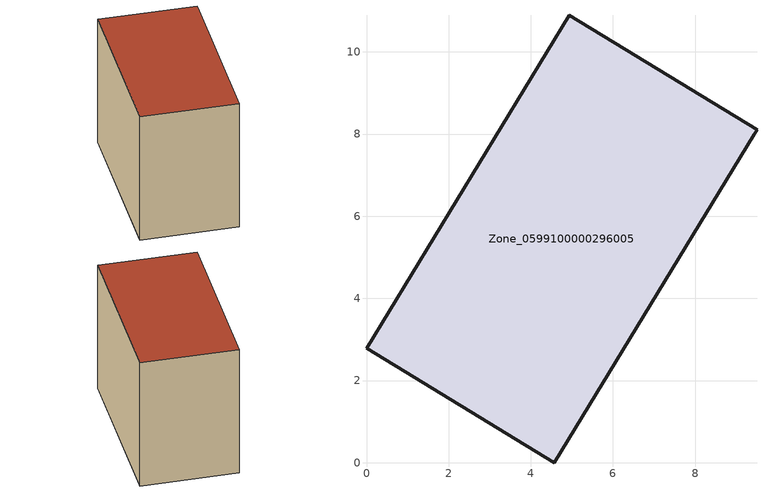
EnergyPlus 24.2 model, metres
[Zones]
Zone_0599100000296005
 floor ground (C_G): 4.94,10.89 9.51,8.11 9.44,8 4.57,0 0,2.78 z0
 wall outside (C_F): 4.57,0 9.44,8 9.51,8.11 4.94,10.89 0,2.78 4.57,0 z0:7.71
 roof outside (C_R): 9.51,8.11 4.94,10.89 0,2.78 4.57,0 9.44,8 z7.71
[BUILDING]
Pand.0599100000296005: North Axis=0; Terrain=City; Loads Convergence Tolerance Value=0.04; Temperature Convergence Tolerance Value=0.4; Solar Distribution=FullExterior; Maximum Number of Warmup Days=25; Minimum Number of Warmup Days=1
[Site:Location]
Rotterdam.The.Hague.AP_ZH_NLD Design_Conditions: Latitude=51.96; Longitude=4.45; Time Zone=1; Elevation=-4.5
[SITE:GROUNDTEMPERATURE:BUILDINGSURFACE]
18, 18, 18, 18, 18, 18, 18, 18, 18, 18, 18, 18
[MATERIAL] Thermal Absorptance=0.9; Solar Absorptance=0.7; Visible Absorptance=0.7
Name | Roughness | Thickness | Conductivity | Density | Specific Heat
G.TC.1975-1991 | MediumSmooth | 0.15 | 0.288461 | 540 | 1210
F.TC.1975-1991 | Rough | 0.3 | 0.230769 | 1920 | 840
R.TC.1975-1991 | MediumRough | 0.2 | 0.153846 | 1500 | 1000
[CONSTRUCTION]
C_G: G.TC.1975-1991
C_F: F.TC.1975-1991
C_R: R.TC.1975-1991
[ZONE]
Zone_0599100000296005: Type=1; Multiplier=1; Ceiling Height=Autocalculate; Volume=Autocalculate; Floor Area=autocalculate; Part of Total Floor Area=Yes
[ZONEINFILTRATION:DESIGNFLOWRATE]
Infil_Zone_0599100000296005: Zone or ZoneList or Space or SpaceList=Zone_0599100000296005; Schedule=AlwaysOn; Design Flow Rate Calculation Method=Flow/Area; Flow Rate per Floor Area=0.003; Constant Term Coefficient=1; Temperature Term Coefficient=0; Velocity Term Coefficient=0; Velocity Squared Term Coefficient=0
[HVACTEMPLATE:ZONE:IDEALLOADSAIRSYSTEM]
Zone_0599100000296005: Maximum Heating Supply Air Temperature=50; Minimum Cooling Supply Air Temperature=13; Maximum Heating Supply Air Humidity Ratio=0.0156; Minimum Cooling Supply Air Humidity Ratio=0.0077; Heating Limit=NoLimit; Cooling Limit=NoLimit; Dehumidification Control Type=ConstantSensibleHeatRatio; Cooling Sensible Heat Ratio=0.7; Dehumidification Setpoint=60; Humidification Control Type=None; Humidification Setpoint=30; Outdoor Air Method=None; Outdoor Air Flow Rate per Person=0.00944; Outdoor Air Flow Rate per Zone Floor Area=0; Outdoor Air Flow Rate per Zone=0; Demand Controlled Ventilation Type=None; Outdoor Air Economizer Type=NoEconomizer; Heat Recovery Type=None; Sensible Heat Recovery Effectiveness=0.7; Latent Heat Recovery Effectiveness=0.65
[ZONECONTROL:THERMOSTAT]
ThermostatControl_Zone_0599100000296005: Zone or ZoneList=Zone_0599100000296005; Control Type Schedule=DualSetpointControlType; Control 1=Thermostat_Zone_0599100000296005; Temperature Difference Between Cutout And Setpoint=0
[THERMOSTATSETPOINT:DUALSETPOINT]
Thermostat_Zone_0599100000296005: Heating Setpoint Temperature Schedule=HeatingSetpoint_Zone_0599100000296005; Cooling Setpoint Temperature Schedule=CoolingSetpoint_Zone_0599100000296005
[SCHEDULE:COMPACT]
HeatingSetpoint_Zone_0599100000296005: Through: 12/31, For: AllDays, Until: 24:00, 21
CoolingSetpoint_Zone_0599100000296005: Through: 12/31, For: AllDays, Until: 24:00, 24
DualSetpointControlType: Through: 12/31, For: AllDays, Until: 24:00, 4
AlwaysOn: Through: 12/31, For: AllDays, Until: 24:00, 1
